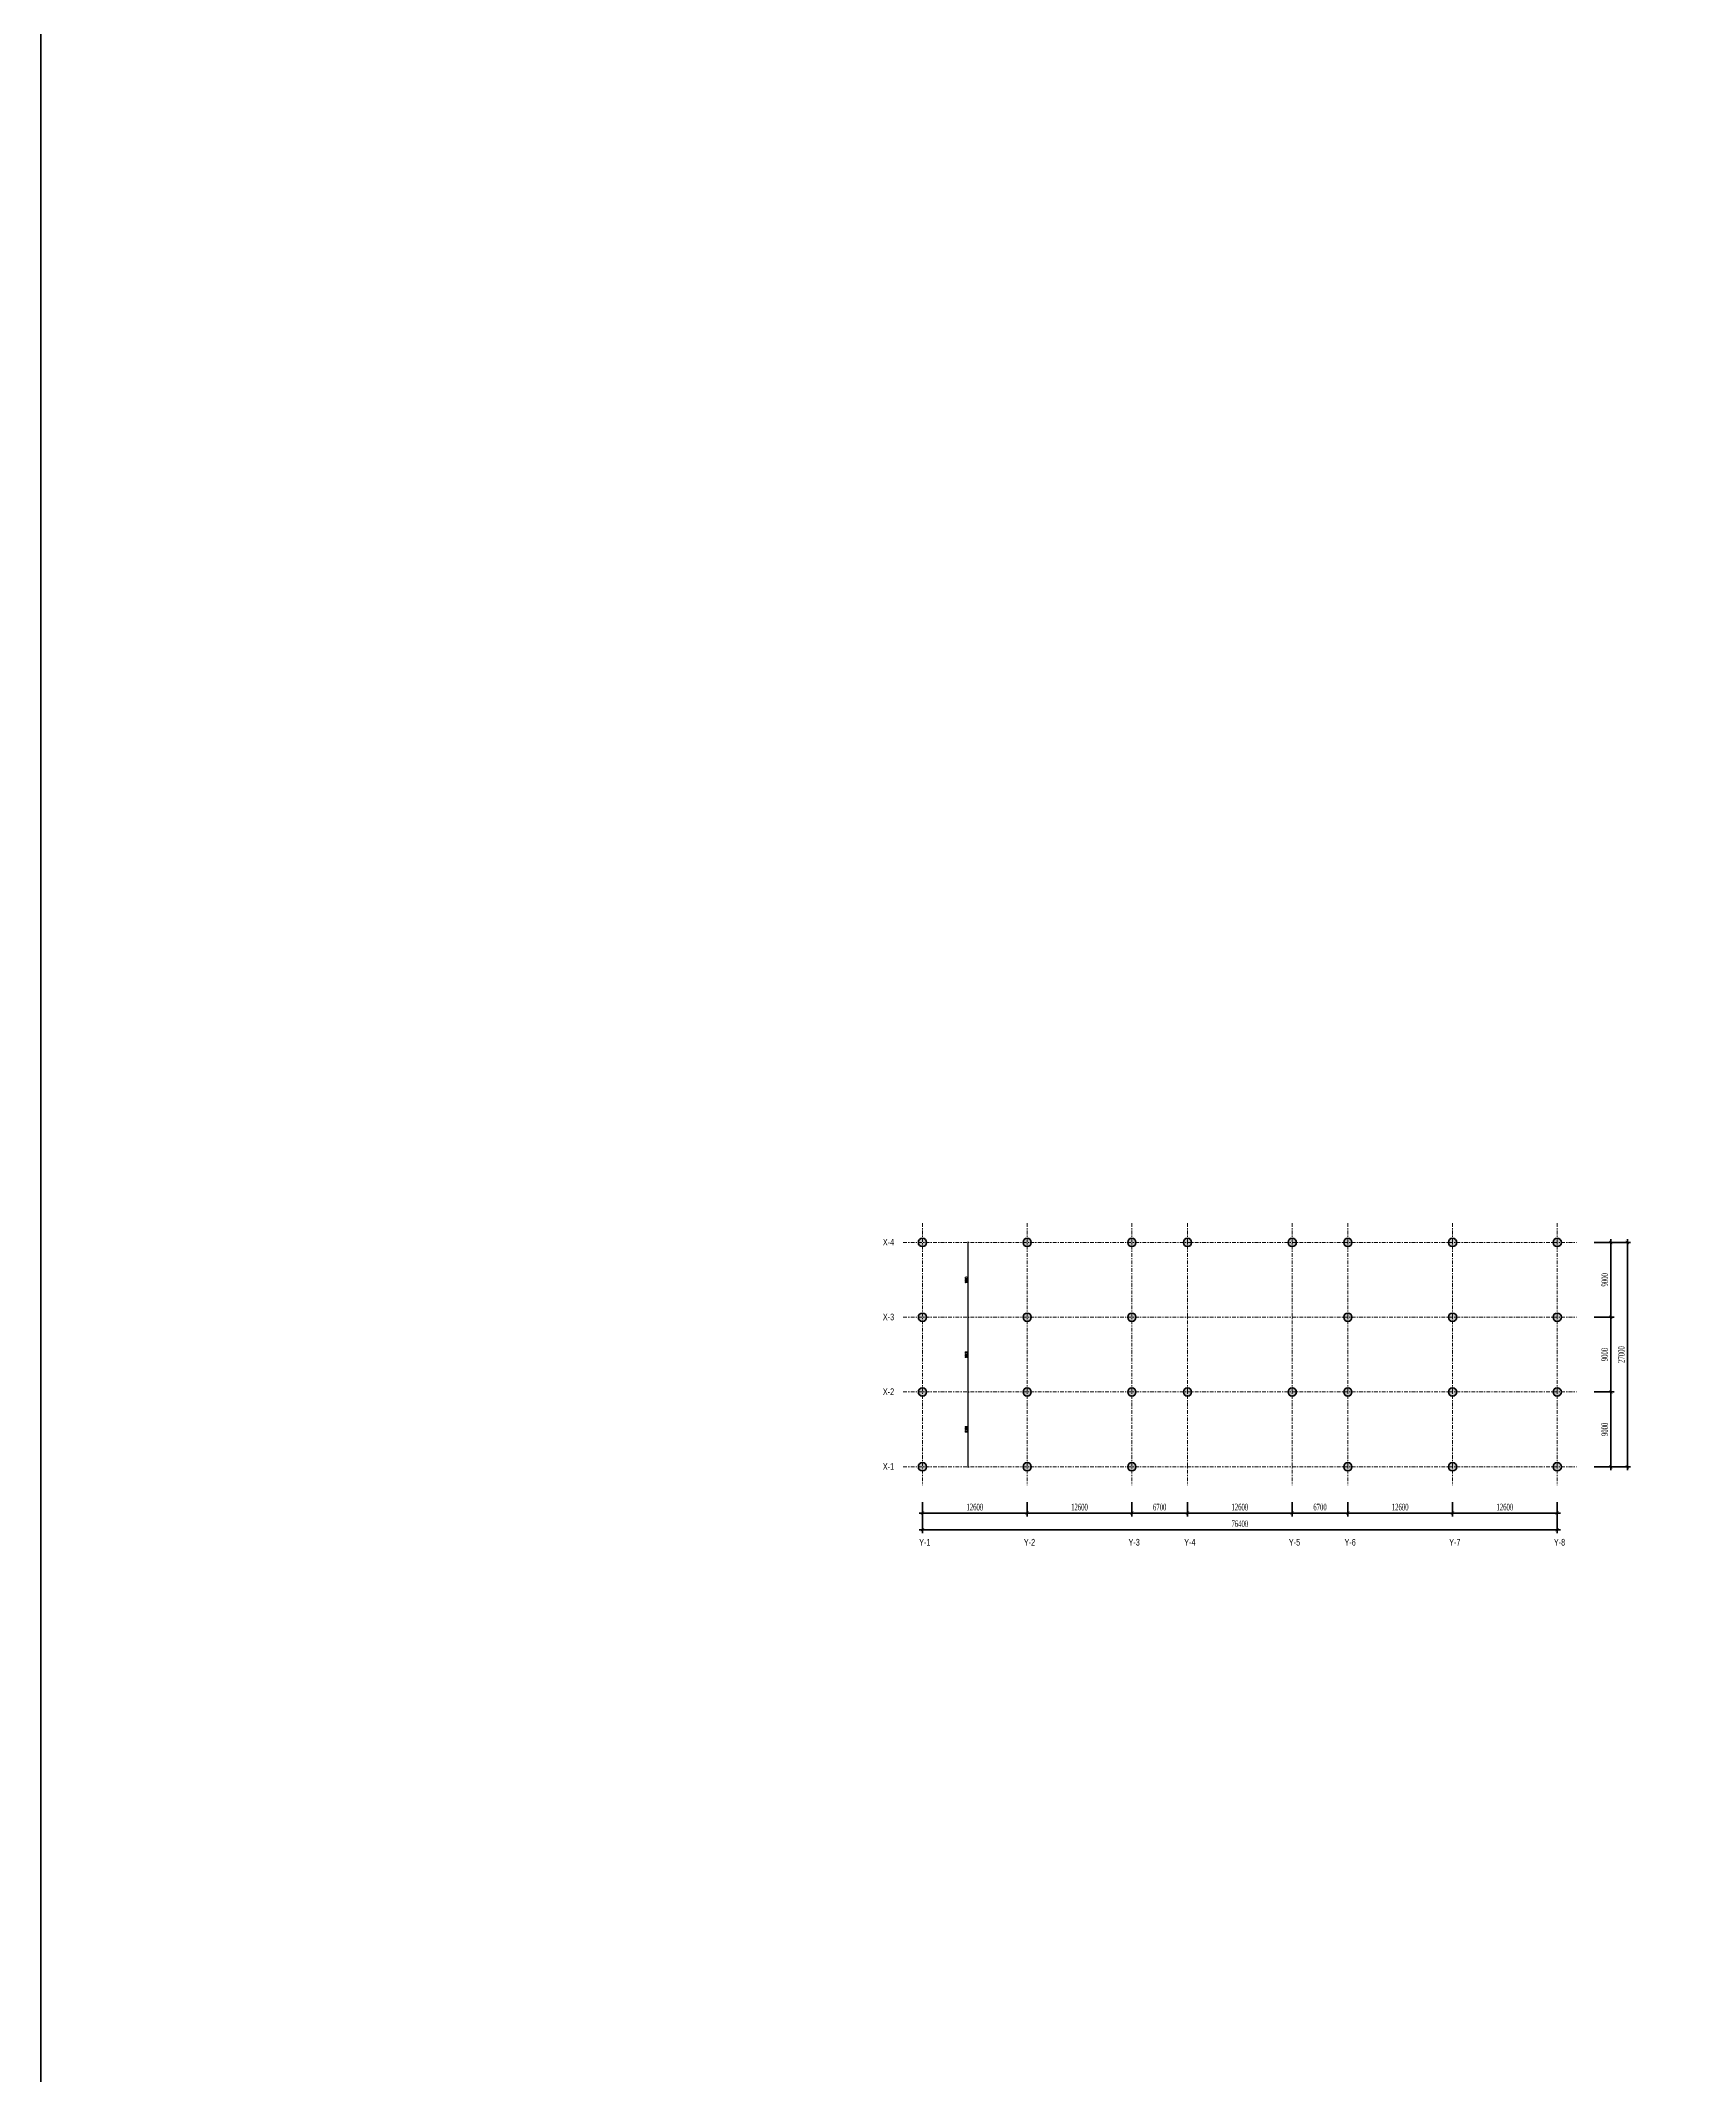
# Model space of a CAD drawing. Header units: millimetres. Extents: x 90964 to 877642, y 656808 to 1438307.
# Drawn here: x 90964 to 290013, y 1026282 to 1271187 of the extents above; entities that cross this region are included whole.
import ezdxf
from ezdxf.enums import TextEntityAlignment as Align

# ---------------------------------------------------------------- set-up
doc = ezdxf.new("R2010")
doc.units = ezdxf.units.MM
doc.header["$LTSCALE"] = 300
doc.linetypes.add('CENTER', pattern=[3, 1.5, -0.5, 0.5, -0.5])
doc.layers.get('Defpoints').update_dxf_attribs({"color": 6})
for name, color, linetype, lineweight in [('A-COT VACH', 2, 'Continuous', 35), ('A-DIM', 125, 'Continuous', 15), ('A-HATCH', 251, 'Continuous', 5), ('A-NET THAY', 125, 'Continuous', 18), ('A-TEXT', 9, 'Continuous', 18), ('A-TRUC', 250, 'CENTER', 5), ('A-TUONG', 7, 'Continuous', 35)]:
    doc.layers.add(name, color=color, linetype=linetype, lineweight=lineweight)
doc.styles.add('A1-arial', font='arial.ttf', dxfattribs={"width": 0.8})
doc.styles.add('A1-vnsimli', font='vnsimli.shx', dxfattribs={"width": 0.6})
doc.styles.add('ROMANSssss', font='vntimeh.shx', dxfattribs={"width": 0.55})
doc.dimstyles.new('A1_DIM150', dxfattribs={"dimscale": 1.5, "dimtxt": 200, "dimasz": 80, "dimexe": 60, "dimexo": 0, "dimgap": 50, "dimtad": 1, "dimdec": 0, "dimzin": 0, "dimdsep": 46, "dimtxsty": 'A1-vnsimli', "dimblk1": 'ARCHTICK', "dimblk2": 'ARCHTICK', "dimsah": 1, "dimcen": 150, "dimdle": 60, "dimclrd": 256, "dimclre": 256, "dimclrt": 6, "dimadec": 0, "dimazin": 0, "dimtfac": 1, "dimtdec": 0, "dimtix": 1, "dimtmove": 2, "dimatfit": 3, "dimfxl": 1, "dimtvp": 0.833333, "dimtolj": 1, "dimtzin": 0, "dimarcsym": 0})
doc.dimstyles.new('DIM_1-400 MB', dxfattribs={"dimscale": 400, "dimtxt": 2, "dimasz": 1, "dimexe": 1, "dimexo": 0, "dimgap": 0.8, "dimtad": 1, "dimdec": 0, "dimzin": 0, "dimdsep": 46, "dimtxsty": 'ROMANSssss', "dimblk": 'ARCHTICK', "dimcen": 1, "dimdle": 1, "dimclrd": 256, "dimclre": 256, "dimclrt": 7, "dimadec": 0, "dimazin": 0, "dimtfac": 1, "dimtdec": 0, "dimtix": 1, "dimtofl": 0, "dimtmove": 2, "dimatfit": 3, "dimfxl": 1, "dimtolj": 1, "dimtzin": 0, "dimarcsym": 0})

# ---------------------------------------------------------------- blocks, each defined once
blk = doc.blocks.new('LUOICOT THAPDOI')
at = {"layer": 'A-HATCH'}
h = blk.add_hatch(color=256, dxfattribs=at)
h.dxf.hatch_style = 1
edge = h.paths.add_edge_path()
edge.add_arc((220998, 1226625), 500, 0, 360)
edge = h.paths.add_edge_path()
edge.add_arc((233598, 1226625), 500, 0, 360)
edge = h.paths.add_edge_path()
edge.add_arc((246198, 1226625), 500, 0, 360)
edge = h.paths.add_edge_path()
edge.add_arc((246198, 1217625), 500, 0, 360)
edge = h.paths.add_edge_path()
edge.add_arc((233598, 1217625), 500, 0, 360)
edge = h.paths.add_edge_path()
edge.add_arc((220998, 1217625), 500, 0, 360)
edge = h.paths.add_edge_path()
edge.add_arc((214298, 1226625), 500, 0, 360)
edge = h.paths.add_edge_path()
edge.add_arc((201698, 1226625), 500, 0, 360)
edge = h.paths.add_edge_path()
edge.add_arc((194998, 1226625), 500, 0, 360)
edge = h.paths.add_edge_path()
edge.add_arc((182398, 1226625), 500, 0, 360)
edge = h.paths.add_edge_path()
edge.add_arc((169798, 1226625), 500, 0, 360)
edge = h.paths.add_edge_path()
edge.add_arc((169798, 1217625), 500, 0, 360)
edge = h.paths.add_edge_path()
edge.add_arc((169798, 1208625), 500, 0, 360)
edge = h.paths.add_edge_path()
edge.add_arc((169798, 1199625), 500, 0, 360)
edge = h.paths.add_edge_path()
edge.add_arc((182398, 1199625), 500, 0, 360)
edge = h.paths.add_edge_path()
edge.add_arc((182398, 1208625), 500, 0, 360)
edge = h.paths.add_edge_path()
edge.add_arc((182398, 1217625), 500, 0, 360)
edge = h.paths.add_edge_path()
edge.add_arc((194998, 1217625), 500, 0, 360)
edge = h.paths.add_edge_path()
edge.add_arc((194998, 1208625), 500, 0, 360)
edge = h.paths.add_edge_path()
edge.add_arc((194998, 1199625), 500, 0, 360)
edge = h.paths.add_edge_path()
edge.add_arc((201698, 1208625), 500, 0, 360)
edge = h.paths.add_edge_path()
edge.add_arc((214298, 1208625), 500, 0, 360)
edge = h.paths.add_edge_path()
edge.add_arc((220998, 1208625), 500, 0, 360)
edge = h.paths.add_edge_path()
edge.add_arc((220998, 1199625), 500, 0, 360)
edge = h.paths.add_edge_path()
edge.add_arc((233598, 1199625), 500, 0, 360)
edge = h.paths.add_edge_path()
edge.add_arc((233598, 1208625), 500, 0, 360)
edge = h.paths.add_edge_path()
edge.add_arc((246198, 1208625), 500, 0, 360)
edge = h.paths.add_edge_path()
edge.add_arc((246198, 1199625), 500, 0, 360)
at = {"layer": 'A-COT VACH'}
for centre in [(169798, 1226625), (182398, 1226625), (194998, 1226625), (201698, 1226625), (214298, 1226625), (220998, 1226625), (233598, 1226625), (246198, 1226625), (169798, 1217625), (182398, 1217625), (194998, 1217625), (220998, 1217625), (233598, 1217625), (246198, 1217625), (169798, 1208625), (182398, 1208625), (194998, 1208625), (201698, 1208625), (214298, 1208625), (220998, 1208625), (233598, 1208625), (246198, 1208625), (169798, 1199625), (182398, 1199625), (194998, 1199625), (220998, 1199625), (233598, 1199625), (246198, 1199625)]:
    blk.add_circle(centre, 500, dxfattribs=at)
at = {"layer": 'A-TRUC'}
for p, q in [((169798, 1228945), (169798, 1197405)), ((182398, 1228945), (182398, 1197405)), ((194998, 1228945), (194998, 1197405)), ((201698, 1228945), (201698, 1197405)), ((214298, 1228945), (214298, 1197405)), ((220998, 1228945), (220998, 1197405)), ((233598, 1228945), (233598, 1197405)), ((246198, 1228945), (246198, 1197405)), ((246198, 1228945), (246198, 1197405)), ((167478, 1226625), (248518, 1226625)), ((167478, 1217625), (248518, 1217625)), ((167478, 1208625), (248518, 1208625)), ((167478, 1199625), (248518, 1199625))]:
    blk.add_line(p, q, dxfattribs=at)
blk = doc.blocks.new('_ArchTick')
at = {"color": 0, "linetype": 'ByBlock', "const_width": 0.15}
blk.add_lwpolyline([(-0.5, -0.5), (0.5, 0.5)], dxfattribs=at)
blk = doc.blocks.new('*D327')
at = {"layer": 'A-DIM', "lineweight": -2, "transparency": 16777216}
for p, q in [((335588, 1095259), (335588, 1091552)), ((411988, 1095259), (411988, 1091552)), ((335188, 1091952), (412388, 1091952))]:
    blk.add_line(p, q, dxfattribs=at)
at = {"layer": 'Defpoints', "color": 0, "transparency": 16777216}
for p in [(335588, 1095259), (411988, 1095259), (411988, 1091952)]:
    blk.add_point(p, dxfattribs=at)
at = {"layer": 'A-DIM', "lineweight": -2, "transparency": 16777216, "xscale": 400, "yscale": 400, "zscale": 400, "rotation": 180}
blk.add_blockref('_ArchTick', (335588, 1091952), dxfattribs=at)
at = {"layer": 'A-DIM', "lineweight": -2, "transparency": 16777216, "xscale": 400, "yscale": 400, "zscale": 400}
blk.add_blockref('_ArchTick', (411988, 1091952), dxfattribs=at)
at = {"layer": 'A-DIM', "color": 7, "transparency": 16777216, "insert": (373788, 1092672), "char_height": 800, "attachment_point": 5, "style": 'ROMANSssss'}
blk.add_mtext('\\A1;76400', dxfattribs=at)
blk = doc.blocks.new('*D328')
at = {"layer": 'A-DIM', "lineweight": -2, "transparency": 16777216}
for p, q in [((335588, 1095259), (335588, 1093552)), ((348188, 1095259), (348188, 1093552)), ((335188, 1093952), (348588, 1093952))]:
    blk.add_line(p, q, dxfattribs=at)
at = {"layer": 'Defpoints', "color": 0, "transparency": 16777216}
for p in [(335588, 1095259), (348188, 1095259), (348188, 1093952)]:
    blk.add_point(p, dxfattribs=at)
at = {"layer": 'A-DIM', "lineweight": -2, "transparency": 16777216, "xscale": 400, "yscale": 400, "zscale": 400, "rotation": 180}
blk.add_blockref('_ArchTick', (335588, 1093952), dxfattribs=at)
at = {"layer": 'A-DIM', "lineweight": -2, "transparency": 16777216, "xscale": 400, "yscale": 400, "zscale": 400}
blk.add_blockref('_ArchTick', (348188, 1093952), dxfattribs=at)
at = {"layer": 'A-DIM', "color": 7, "transparency": 16777216, "insert": (341888, 1094672), "char_height": 800, "attachment_point": 5, "style": 'ROMANSssss'}
blk.add_mtext('\\A1;12600', dxfattribs=at)
blk = doc.blocks.new('*D329')
at = {"layer": 'A-DIM', "lineweight": -2, "transparency": 16777216}
for p, q in [((348188, 1095259), (348188, 1093552)), ((360788, 1095259), (360788, 1093552)), ((347788, 1093952), (361188, 1093952))]:
    blk.add_line(p, q, dxfattribs=at)
at = {"layer": 'Defpoints', "color": 0, "transparency": 16777216}
for p in [(348188, 1095259), (360788, 1095259), (360788, 1093952)]:
    blk.add_point(p, dxfattribs=at)
at = {"layer": 'A-DIM', "lineweight": -2, "transparency": 16777216, "xscale": 400, "yscale": 400, "zscale": 400, "rotation": 180}
blk.add_blockref('_ArchTick', (348188, 1093952), dxfattribs=at)
at = {"layer": 'A-DIM', "lineweight": -2, "transparency": 16777216, "xscale": 400, "yscale": 400, "zscale": 400}
blk.add_blockref('_ArchTick', (360788, 1093952), dxfattribs=at)
at = {"layer": 'A-DIM', "color": 7, "transparency": 16777216, "insert": (354488, 1094672), "char_height": 800, "attachment_point": 5, "style": 'ROMANSssss'}
blk.add_mtext('\\A1;12600', dxfattribs=at)
blk = doc.blocks.new('*D330')
at = {"layer": 'A-DIM', "lineweight": -2, "transparency": 16777216}
for p, q in [((360788, 1095259), (360788, 1093552)), ((367488, 1095259), (367488, 1093552)), ((360388, 1093952), (367888, 1093952))]:
    blk.add_line(p, q, dxfattribs=at)
at = {"layer": 'Defpoints', "color": 0, "transparency": 16777216}
for p in [(360788, 1095259), (367488, 1095259), (367488, 1093952)]:
    blk.add_point(p, dxfattribs=at)
at = {"layer": 'A-DIM', "lineweight": -2, "transparency": 16777216, "xscale": 400, "yscale": 400, "zscale": 400, "rotation": 180}
blk.add_blockref('_ArchTick', (360788, 1093952), dxfattribs=at)
at = {"layer": 'A-DIM', "lineweight": -2, "transparency": 16777216, "xscale": 400, "yscale": 400, "zscale": 400}
blk.add_blockref('_ArchTick', (367488, 1093952), dxfattribs=at)
at = {"layer": 'A-DIM', "color": 7, "transparency": 16777216, "insert": (364138, 1094672), "char_height": 800, "attachment_point": 5, "style": 'ROMANSssss'}
blk.add_mtext('\\A1;6700', dxfattribs=at)
blk = doc.blocks.new('*D331')
at = {"layer": 'A-DIM', "lineweight": -2, "transparency": 16777216}
for p, q in [((367488, 1095259), (367488, 1093552)), ((380088, 1095259), (380088, 1093552)), ((367088, 1093952), (380488, 1093952))]:
    blk.add_line(p, q, dxfattribs=at)
at = {"layer": 'Defpoints', "color": 0, "transparency": 16777216}
for p in [(367488, 1095259), (380088, 1095259), (380088, 1093952)]:
    blk.add_point(p, dxfattribs=at)
at = {"layer": 'A-DIM', "lineweight": -2, "transparency": 16777216, "xscale": 400, "yscale": 400, "zscale": 400, "rotation": 180}
blk.add_blockref('_ArchTick', (367488, 1093952), dxfattribs=at)
at = {"layer": 'A-DIM', "lineweight": -2, "transparency": 16777216, "xscale": 400, "yscale": 400, "zscale": 400}
blk.add_blockref('_ArchTick', (380088, 1093952), dxfattribs=at)
at = {"layer": 'A-DIM', "color": 7, "transparency": 16777216, "insert": (373788, 1094672), "char_height": 800, "attachment_point": 5, "style": 'ROMANSssss'}
blk.add_mtext('\\A1;12600', dxfattribs=at)
blk = doc.blocks.new('*D332')
at = {"layer": 'A-DIM', "lineweight": -2, "transparency": 16777216}
for p, q in [((380088, 1095259), (380088, 1093552)), ((386788, 1095259), (386788, 1093552)), ((379688, 1093952), (387188, 1093952))]:
    blk.add_line(p, q, dxfattribs=at)
at = {"layer": 'Defpoints', "color": 0, "transparency": 16777216}
for p in [(380088, 1095259), (386788, 1095259), (386788, 1093952)]:
    blk.add_point(p, dxfattribs=at)
at = {"layer": 'A-DIM', "lineweight": -2, "transparency": 16777216, "xscale": 400, "yscale": 400, "zscale": 400, "rotation": 180}
blk.add_blockref('_ArchTick', (380088, 1093952), dxfattribs=at)
at = {"layer": 'A-DIM', "lineweight": -2, "transparency": 16777216, "xscale": 400, "yscale": 400, "zscale": 400}
blk.add_blockref('_ArchTick', (386788, 1093952), dxfattribs=at)
at = {"layer": 'A-DIM', "color": 7, "transparency": 16777216, "insert": (383438, 1094672), "char_height": 800, "attachment_point": 5, "style": 'ROMANSssss'}
blk.add_mtext('\\A1;6700', dxfattribs=at)
blk = doc.blocks.new('*D333')
at = {"layer": 'A-DIM', "lineweight": -2, "transparency": 16777216}
for p, q in [((386788, 1095259), (386788, 1093552)), ((399388, 1095259), (399388, 1093552)), ((386388, 1093952), (399788, 1093952))]:
    blk.add_line(p, q, dxfattribs=at)
at = {"layer": 'Defpoints', "color": 0, "transparency": 16777216}
for p in [(386788, 1095259), (399388, 1095259), (399388, 1093952)]:
    blk.add_point(p, dxfattribs=at)
at = {"layer": 'A-DIM', "lineweight": -2, "transparency": 16777216, "xscale": 400, "yscale": 400, "zscale": 400, "rotation": 180}
blk.add_blockref('_ArchTick', (386788, 1093952), dxfattribs=at)
at = {"layer": 'A-DIM', "lineweight": -2, "transparency": 16777216, "xscale": 400, "yscale": 400, "zscale": 400}
blk.add_blockref('_ArchTick', (399388, 1093952), dxfattribs=at)
at = {"layer": 'A-DIM', "color": 7, "transparency": 16777216, "insert": (393088, 1094672), "char_height": 800, "attachment_point": 5, "style": 'ROMANSssss'}
blk.add_mtext('\\A1;12600', dxfattribs=at)
blk = doc.blocks.new('*D334')
at = {"layer": 'A-DIM', "lineweight": -2, "transparency": 16777216}
for p, q in [((399388, 1095259), (399388, 1093552)), ((411988, 1095259), (411988, 1093552)), ((398988, 1093952), (412388, 1093952))]:
    blk.add_line(p, q, dxfattribs=at)
at = {"layer": 'Defpoints', "color": 0, "transparency": 16777216}
for p in [(399388, 1095259), (411988, 1095259), (411988, 1093952)]:
    blk.add_point(p, dxfattribs=at)
at = {"layer": 'A-DIM', "lineweight": -2, "transparency": 16777216, "xscale": 400, "yscale": 400, "zscale": 400, "rotation": 180}
blk.add_blockref('_ArchTick', (399388, 1093952), dxfattribs=at)
at = {"layer": 'A-DIM', "lineweight": -2, "transparency": 16777216, "xscale": 400, "yscale": 400, "zscale": 400}
blk.add_blockref('_ArchTick', (411988, 1093952), dxfattribs=at)
at = {"layer": 'A-DIM', "color": 7, "transparency": 16777216, "insert": (405688, 1094672), "char_height": 800, "attachment_point": 5, "style": 'ROMANSssss'}
blk.add_mtext('\\A1;12600', dxfattribs=at)
blk = doc.blocks.new('*D335')
at = {"layer": 'A-DIM', "lineweight": -2, "transparency": 16777216}
for p, q in [((416432, 1108533), (418832, 1108533)), ((418432, 1099133), (418432, 1108933)), ((416432, 1099533), (418832, 1099533))]:
    blk.add_line(p, q, dxfattribs=at)
at = {"layer": 'Defpoints', "color": 0, "transparency": 16777216}
for p in [(416432, 1108533), (418432, 1108533), (416432, 1099533)]:
    blk.add_point(p, dxfattribs=at)
at = {"layer": 'A-DIM', "lineweight": -2, "transparency": 16777216, "xscale": 400, "yscale": 400, "zscale": 400}
for p, rotation in [((418432, 1108533), 90), ((418432, 1099533), 270)]:
    blk.add_blockref('_ArchTick', p, dxfattribs=dict(at, rotation=rotation))
at = {"layer": 'A-DIM', "color": 7, "transparency": 16777216, "insert": (417712, 1104033), "char_height": 800, "attachment_point": 5, "rotation": 90, "style": 'ROMANSssss'}
blk.add_mtext('\\A1;9000', dxfattribs=at)
blk = doc.blocks.new('*D336')
at = {"layer": 'A-DIM', "lineweight": -2, "transparency": 16777216}
for p, q in [((416432, 1117533), (418832, 1117533)), ((418432, 1108133), (418432, 1117933)), ((416432, 1108533), (418832, 1108533))]:
    blk.add_line(p, q, dxfattribs=at)
at = {"layer": 'Defpoints', "color": 0, "transparency": 16777216}
for p in [(416432, 1117533), (418432, 1117533), (416432, 1108533)]:
    blk.add_point(p, dxfattribs=at)
at = {"layer": 'A-DIM', "lineweight": -2, "transparency": 16777216, "xscale": 400, "yscale": 400, "zscale": 400}
for p, rotation in [((418432, 1117533), 90), ((418432, 1108533), 270)]:
    blk.add_blockref('_ArchTick', p, dxfattribs=dict(at, rotation=rotation))
at = {"layer": 'A-DIM', "color": 7, "transparency": 16777216, "insert": (417712, 1113033), "char_height": 800, "attachment_point": 5, "rotation": 90, "style": 'ROMANSssss'}
blk.add_mtext('\\A1;9000', dxfattribs=at)
blk = doc.blocks.new('*D337')
at = {"layer": 'A-DIM', "lineweight": -2, "transparency": 16777216}
for p, q in [((418432, 1117133), (418432, 1126933)), ((416432, 1126533), (418832, 1126533)), ((416432, 1117533), (418832, 1117533))]:
    blk.add_line(p, q, dxfattribs=at)
at = {"layer": 'Defpoints', "color": 0, "transparency": 16777216}
for p in [(416432, 1126533), (418432, 1126533), (416432, 1117533)]:
    blk.add_point(p, dxfattribs=at)
at = {"layer": 'A-DIM', "lineweight": -2, "transparency": 16777216, "xscale": 400, "yscale": 400, "zscale": 400}
for p, rotation in [((418432, 1126533), 90), ((418432, 1117533), 270)]:
    blk.add_blockref('_ArchTick', p, dxfattribs=dict(at, rotation=rotation))
at = {"layer": 'A-DIM', "color": 7, "transparency": 16777216, "insert": (417712, 1122033), "char_height": 800, "attachment_point": 5, "rotation": 90, "style": 'ROMANSssss'}
blk.add_mtext('\\A1;9000', dxfattribs=at)
blk = doc.blocks.new('*D338')
at = {"layer": 'A-DIM', "lineweight": -2, "transparency": 16777216}
for p, q in [((420432, 1099133), (420432, 1126933)), ((416432, 1126533), (420832, 1126533)), ((416432, 1099533), (420832, 1099533))]:
    blk.add_line(p, q, dxfattribs=at)
at = {"layer": 'Defpoints', "color": 0, "transparency": 16777216}
for p in [(416432, 1126533), (420432, 1126533), (416432, 1099533)]:
    blk.add_point(p, dxfattribs=at)
at = {"layer": 'A-DIM', "lineweight": -2, "transparency": 16777216, "xscale": 400, "yscale": 400, "zscale": 400}
for p, rotation in [((420432, 1126533), 90), ((420432, 1099533), 270)]:
    blk.add_blockref('_ArchTick', p, dxfattribs=dict(at, rotation=rotation))
at = {"layer": 'A-DIM', "color": 7, "transparency": 16777216, "insert": (419712, 1113033), "char_height": 800, "attachment_point": 5, "rotation": 90, "style": 'ROMANSssss'}
blk.add_mtext('\\A1;27000', dxfattribs=at)
blk = doc.blocks.new('*D356')
at = {"layer": 'A-NET THAY', "lineweight": -2, "transparency": 16777216}
for p, q in [((202618, 1099443), (202618, 1108623)), ((202618, 1108533), (202708, 1108533)), ((202618, 1099533), (202708, 1099533))]:
    blk.add_line(p, q, dxfattribs=at)
at = {"layer": 'Defpoints', "color": 0, "transparency": 16777216}
for p in [(202618, 1108533), (202618, 1108533), (202618, 1099533)]:
    blk.add_point(p, dxfattribs=at)
at = {"layer": 'A-NET THAY', "lineweight": -2, "transparency": 16777216, "xscale": 120, "yscale": 120, "zscale": 120}
for p, rotation in [((202618, 1108533), 90.00000000000388), ((202618, 1099533), 270.0000000000039)]:
    blk.add_blockref('_ArchTick', p, dxfattribs=dict(at, rotation=rotation))
at = {"layer": 'A-NET THAY', "color": 6, "transparency": 16777216, "insert": (202393, 1104033), "char_height": 300, "attachment_point": 5, "rotation": 90, "style": 'A1-vnsimli'}
blk.add_mtext('\\A1;9000', dxfattribs=at)
blk = doc.blocks.new('*D357')
at = {"layer": 'A-NET THAY', "lineweight": -2, "transparency": 16777216}
for p, q in [((202618, 1108443), (202618, 1117623)), ((202618, 1117533), (202708, 1117533)), ((202618, 1108533), (202708, 1108533))]:
    blk.add_line(p, q, dxfattribs=at)
at = {"layer": 'Defpoints', "color": 0, "transparency": 16777216}
for p in [(202618, 1117533), (202618, 1117533), (202618, 1108533)]:
    blk.add_point(p, dxfattribs=at)
at = {"layer": 'A-NET THAY', "lineweight": -2, "transparency": 16777216, "xscale": 120, "yscale": 120, "zscale": 120}
for p, rotation in [((202618, 1117533), 90.00000000000388), ((202618, 1108533), 270.0000000000039)]:
    blk.add_blockref('_ArchTick', p, dxfattribs=dict(at, rotation=rotation))
at = {"layer": 'A-NET THAY', "color": 6, "transparency": 16777216, "insert": (202393, 1113033), "char_height": 300, "attachment_point": 5, "rotation": 90, "style": 'A1-vnsimli'}
blk.add_mtext('\\A1;9000', dxfattribs=at)
blk = doc.blocks.new('*D358')
at = {"layer": 'A-NET THAY', "lineweight": -2, "transparency": 16777216}
for p, q in [((202618, 1117443), (202618, 1126623)), ((202678, 1126533), (202528, 1126533)), ((202618, 1117533), (202708, 1117533))]:
    blk.add_line(p, q, dxfattribs=at)
at = {"layer": 'Defpoints', "color": 0, "transparency": 16777216}
for p in [(202618, 1126533), (202678, 1126533), (202618, 1117533)]:
    blk.add_point(p, dxfattribs=at)
at = {"layer": 'A-NET THAY', "lineweight": -2, "transparency": 16777216, "xscale": 120, "yscale": 120, "zscale": 120}
for p, rotation in [((202618, 1126533), 90.00000000000388), ((202618, 1117533), 270.0000000000039)]:
    blk.add_blockref('_ArchTick', p, dxfattribs=dict(at, rotation=rotation))
at = {"layer": 'A-NET THAY', "color": 6, "transparency": 16777216, "insert": (202393, 1122033), "char_height": 300, "attachment_point": 5, "rotation": 90, "style": 'A1-vnsimli'}
blk.add_mtext('\\A1;9000', dxfattribs=at)
blk = doc.blocks.new('DIM TC')
at = {"layer": 'A-DIM'}
for base, p1, p2, picture, middle in [((418431.9, 1126533.3), (416431.9, 1117533.3), (416431.9, 1126533.3), '*D337', (417711.9, 1122033.3)), ((420431.9, 1126533.3), (416431.9, 1099533.3), (416431.9, 1126533.3), '*D338', (419711.9, 1113033.3)), ((418431.9, 1117533.3), (416431.9, 1108533.3), (416431.9, 1117533.3), '*D336', (417711.9, 1113033.3)), ((418431.9, 1108533.3), (416431.9, 1099533.3), (416431.9, 1108533.3), '*D335', (417711.9, 1104033.3))]:
    dim = blk.add_linear_dim(base=base, p1=p1, p2=p2, angle=90, dimstyle='DIM_1-400 MB', dxfattribs=at)
    dim.commit()
    dim.dimension.update_dxf_attribs({"geometry": picture, "text_midpoint": middle})
for base, p1, p2, picture, middle in [((411987.6, 1091952.2), (335587.6, 1095259.5), (411987.6, 1095259.5), '*D327', (373787.6, 1092672.2)), ((348187.6, 1093952.2), (335587.6, 1095259.5), (348187.6, 1095259.5), '*D328', (341887.6, 1094672.2)), ((360787.7, 1093952.2), (348187.6, 1095259.5), (360787.7, 1095259.5), '*D329', (354487.7, 1094672.2)), ((367487.6, 1093952.2), (360787.7, 1095259.5), (367487.6, 1095259.5), '*D330', (364137.6, 1094672.2)), ((380087.6, 1093952.2), (367487.6, 1095259.5), (380087.6, 1095259.5), '*D331', (373787.6, 1094672.2)), ((386787.5, 1093952.2), (380087.6, 1095259.5), (386787.5, 1095259.5), '*D332', (383437.6, 1094672.2)), ((399387.6, 1093952.2), (386787.5, 1095259.5), (399387.6, 1095259.5), '*D333', (393087.6, 1094672.2)), ((411987.6, 1093952.2), (399387.6, 1095259.5), (411987.6, 1095259.5), '*D334', (405687.6, 1094672.2))]:
    dim = blk.add_linear_dim(base=base, p1=p1, p2=p2, dimstyle='DIM_1-400 MB', dxfattribs=at)
    dim.commit()
    dim.dimension.update_dxf_attribs({"geometry": picture, "text_midpoint": middle})

msp = doc.modelspace()

# ---------------------------------------------------------------- linework, layer by layer
at = {"layer": 'A-TUONG'}
msp.add_lwpolyline([(489062.3, 1438307.3), (90964.1, 1438307.3), (90964.1, 656808), (489062.3, 656808)], close=True, dxfattribs=at)

# ---------------------------------------------------------------- block references
at = {"layer": 'A-COT VACH'}
for name, p in [('LUOICOT THAPDOI', (27309.6, -100092)), ('DIM TC', (-138480, 0))]:
    msp.add_blockref(name, p, dxfattribs=at)

# ---------------------------------------------------------------- texts
at = {"layer": 'A-TEXT', "style": 'A1-arial', "width": 0.75}
for s, p in [('X-4', (193018.2, 1126165.3)), ('X-3', (193018.2, 1117165.3)), ('X-2', (193018.2, 1108165.3)), ('X-1', (193018.2, 1099165.3)), ('Y-1', (197389.6, 1090047.1)), ('Y-2', (209989.6, 1090047.1)), ('Y-3', (222589.7, 1090047.1)), ('Y-4', (229289.6, 1090047.1)), ('Y-5', (241889.6, 1090047.1)), ('Y-6', (248589.5, 1090047.1)), ('Y-7', (261189.6, 1090047.1)), ('Y-8', (273789.6, 1090047.1))]:
    msp.add_text(s, height=800, dxfattribs=at).set_placement(p, align=Align.CENTER)

# ---------------------------------------------------------------- dimensions: what is measured, and where the dimension line sits
at = {"layer": 'A-NET THAY'}
for base, p1, p2, picture, middle in [((202618.2, 1126533.3), (202618.2, 1117533.3), (202678.2, 1126533.3), '*D358', (202393.2, 1122033.3)), ((202618.2, 1117533.3), (202618.2, 1108533.3), (202618.2, 1117533.3), '*D357', (202393.2, 1113033.3)), ((202618.2, 1108533.3), (202618.2, 1099533.3), (202618.2, 1108533.3), '*D356', (202393.2, 1104033.3))]:
    dim = msp.add_linear_dim(base=base, p1=p1, p2=p2, angle=90, dimstyle='A1_DIM150', dxfattribs=at)
    dim.commit()
    dim.dimension.update_dxf_attribs({"geometry": picture, "text_midpoint": middle})

doc.saveas('drawing.dxf')
